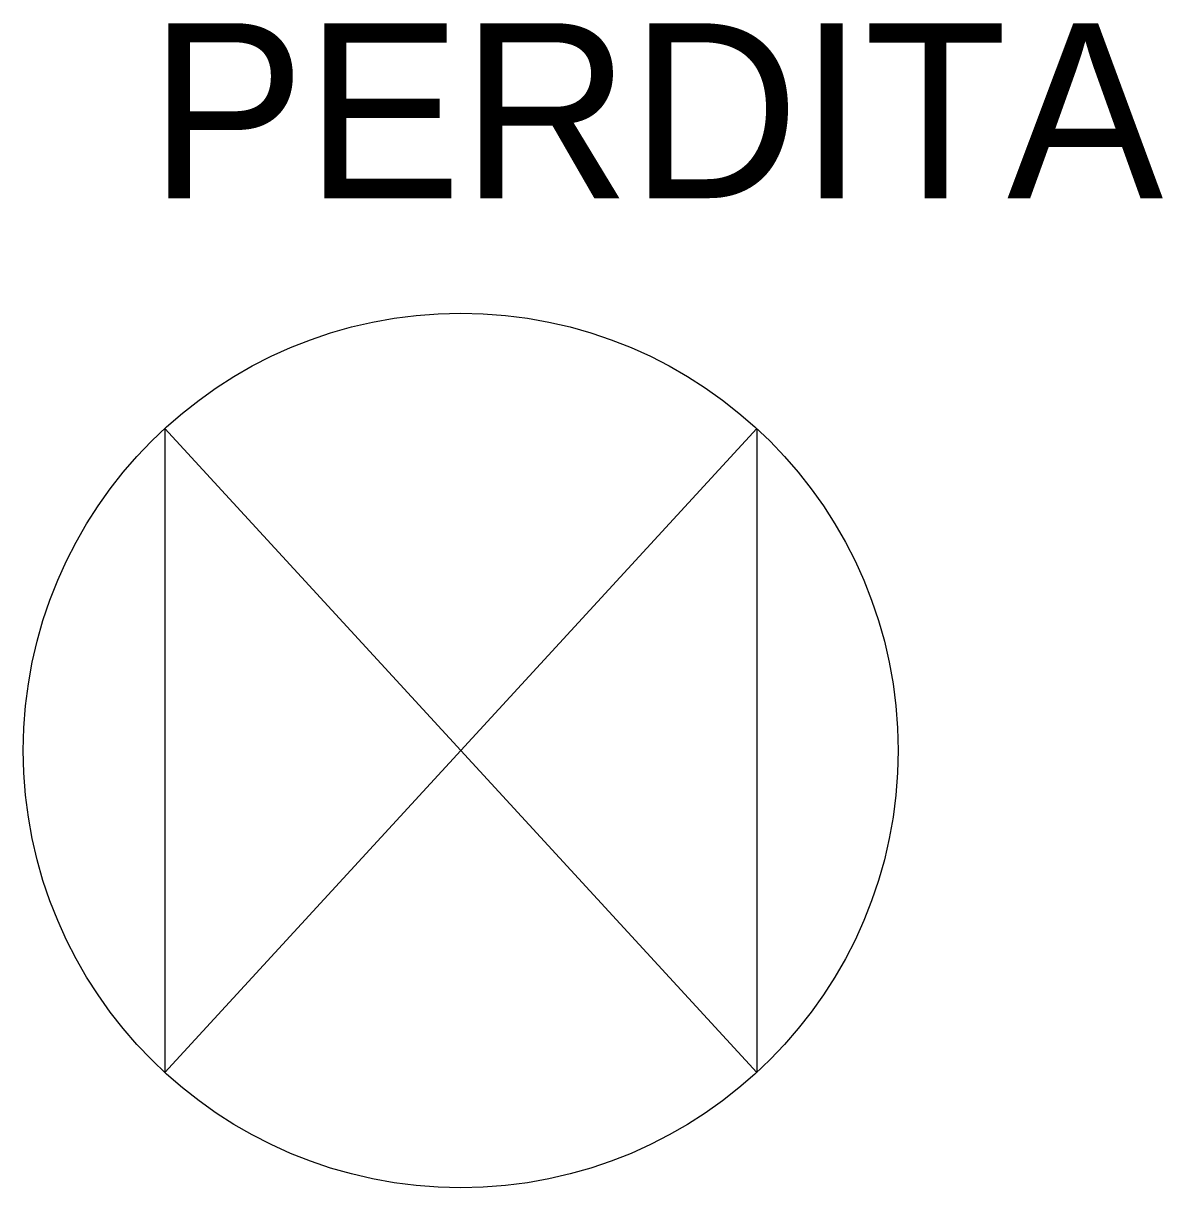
# Model space of a CAD drawing. Extents: x -0.005 to 0.008, y -0.005 to 0.0083.
import ezdxf

# ---------------------------------------------------------------- set-up
doc = ezdxf.new("R2010")
doc.units = 0
doc.layers.get('0').update_dxf_attribs({"linetype": 'CONTINUOUS'})

msp = doc.modelspace()

# ---------------------------------------------------------------- linework, layer by layer
for p, q in [((-0.003383, 0.003682), (0, 0)), ((-0.003383, 0.003682), (-0.003383, -0.003682)), ((0.003383, 0.003682), (0, 0)), ((0.003383, 0.003682), (0.003383, -0.003682)), ((-0.003383, -0.003682), (0, 0)), ((0.003383, -0.003682), (0, 0))]:
    msp.add_line(p, q)
msp.add_circle((0, 0), 0.005)

# ---------------------------------------------------------------- texts
at = {"flags": 8}
msp.add_attdef('PERDITA', (-0.003562, 0.006315), '*PERDITA*', height=0.002, dxfattribs=at)

doc.saveas('drawing.dxf')
